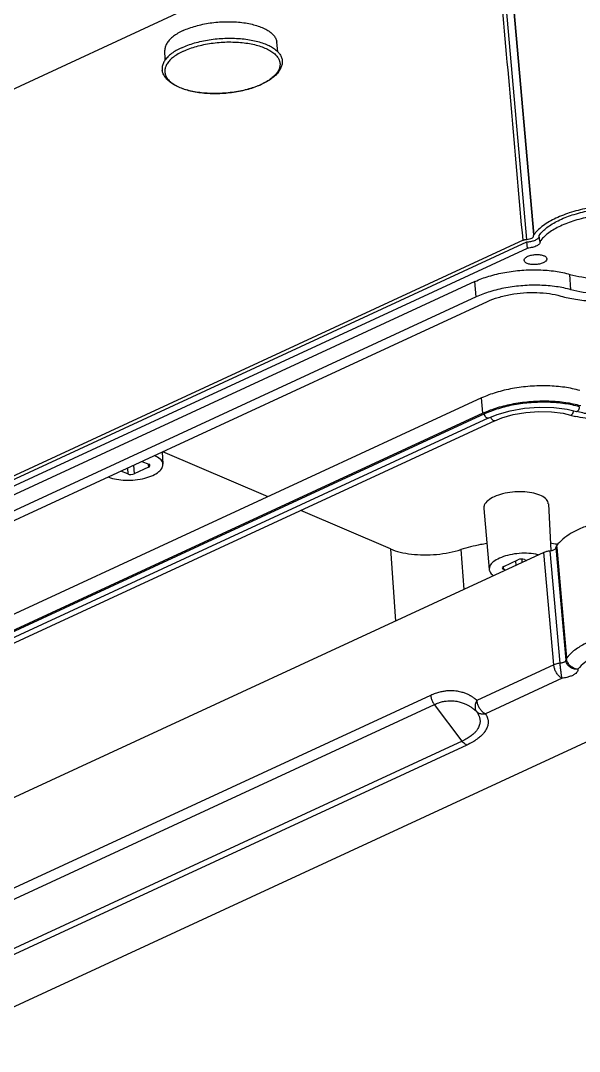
# Model space of a CAD drawing. Header units: millimetres. Extents: x -308 to 1490, y -1725 to -1095.
# Drawn here: x 387.6 to 436.8, y -1588.1 to -1497.5 of the extents above; entities that cross this region are included whole.
import ezdxf

# ---------------------------------------------------------------- set-up
doc = ezdxf.new("R2010")
doc.units = ezdxf.units.MM

# ---------------------------------------------------------------- blocks, each defined once
blk = doc.blocks.new('*u3')
for p, q in [((-5.116, 18.665), (59.796, 48.668)), ((8.558, 20.397), (56.444, 42.531)), ((8.971, 20.051), (56.857, 42.184)), ((59.302, 38.962), (11.416, 16.829)), ((59.625, 38.142), (11.739, 16.009)), ((1.774, 3.445), (70.882, 35.388)), ((8.971, 20.051), (11.416, 16.829)), ((6.104, -8.129), (64.393, 18.813)), ((6.676, -8.373), (64.965, 18.569)), ((7.004, -8.732), (65.293, 18.21)), ((7.138, -8.789), (65.428, 18.153)), ((0.165, 14.515), (6.927, 17.64)), ((0.902, 13.348), (7.663, 16.473)), ((7.251, -10.139), (65.541, 16.803)), ((0.645, 3.01), (-0.215, 12.766)), ((0.712, 3.016), (-0.163, 12.916)), ((0.341, 13.197), (1.214, 3.3)), ((0.902, 13.348), (1.774, 3.445)), ((15.275, 3.142), (14.848, 9.488)), ((72.577, 8.74), (3.216, -23.319)), ((72.635, 8.2), (3.263, -23.865)), ((65.085, 8.346), (6.733, -18.625)), ((3.608, -24.011), (72.977, 8.053)), ((7.74, -19.027), (66.03, 7.915)), ((7.838, -20.385), (66.16, 6.572)), ((9.079, 3.203), (8.826, 6.705)), ((5.309, 4.681), (4.056, 4.102)), ((4.275, 4.203), (4.248, 4.589)), ((5.156, 5.009), (5.334, 4.932)), ((5.345, 4.683), (5.334, 4.932)), ((7.073, -0.406), (6.583, 4.958)), ((3.493, 4.081), (3.314, 4.157)), ((3.721, 4.042), (3.7, 4.336)), ((0.658, 2.863), (0.645, 3.01)), ((1.378, -0.814), (1.164, 3.297)), ((15.275, 3.142), (23.186, -0.234)), ((26.044, -1.453), (35.32, -5.412)), ((36.587, -4.05), (37.84, -3.471)), ((37.892, -4.223), (37.84, -3.471)), ((38.404, -3.449), (39.008, -3.707)), ((38.44, -3.97), (38.404, -3.449)), ((35.368, -5.39), (35.311, -4.306)), ((37.166, -4.559), (36.562, -4.301)), ((36.614, -4.323), (36.587, -4.05)), ((-0.287, -9.144), (-1.089, -8.958)), ((-1.089, -8.958), (-1.089, -8.958)), ((0.088, -8.785), (-0.568, -8.631)), ((-0.568, -8.631), (-0.568, -8.631)), ((7.138, -8.789), (7.251, -10.139)), ((7.74, -19.027), (7.838, -20.385)), ((-0.615, -19.656), (-0.527, -21.012)), ((3.216, -23.319), (3.263, -23.865)), ((2.115, -23.904), (2.113, -23.888)), ((2.115, -23.904), (2.175, -24.441)), ((2.68, -24.384), (2.681, -24.395)), ((2.681, -24.395), (2.682, -24.406)), ((5.569, -57.119), (2.689, -24.481)), ((3.261, -24.088), (6.148, -56.803)), ((5.534, -57.122), (2.658, -24.484)), ((63.304, -30.467), (33.287, -44.341)), ((35.109, -39.875), (35.136, -40.721)), ((25.195, -40.58), (25.289, -41.428))]:
    blk.add_line(p, q)
for points in [[(6.104, -8.129), (5.463, -8.387), (4.471, -8.669), (3.373, -8.86), (2.231, -8.945), (1.115, -8.918), (0.088, -8.785)], [(6.676, -8.373), (5.897, -8.685), (4.75, -9.008), (3.489, -9.225), (2.183, -9.322), (0.901, -9.294), (-0.287, -9.144)]]:
    blk.add_lwpolyline(points)
for centre, radius, start, end in [((3.171, 14.853), 12.372, 257.87331, 258.17086), ((3.191, 14.947), 12.469, 258.17062, 258.28505), ((3.317, 15.577), 13.111, 258.30444, 260.67657), ((-3.31, -18.216), 9.969, 74.03442, 76.55656), ((29.316, -43.605), 6.466, 114.36148, 114.80639), ((29.234, -43.307), 6.149, 114.80596, 115.26316)]:
    blk.add_arc(centre, radius, start, end)
for centre, ratio, start_param, end_param in [((5.04, 4.796), 0.44072, 5.421316, 6.991808), ((3.787, 4.217), 0.440986, -2.432735, -0.862243), ((38.109, -3.586), 0.440986, 0.708858, 2.27935), ((36.857, -4.165), 0.44072, 2.279723, 3.850215)]:
    blk.add_ellipse(centre, major_axis=(0.399, 0.029), ratio=ratio, start_param=start_param, end_param=end_param)
for points, start_tangent, end_tangent in [([(6.927, 17.64), (6.894, 17.69), (6.86, 17.746), (6.825, 17.809), (6.79, 17.882), (6.757, 17.964), (6.726, 18.056), (6.702, 18.158), (6.685, 18.27), (6.679, 18.393), (6.688, 18.527), (6.714, 18.674), (6.764, 18.834), (6.844, 19.011), (6.962, 19.204), (7.13, 19.415), (7.358, 19.642), (7.66, 19.883), (8.053, 20.136), (8.558, 20.397)], (-0.563349, 0.826219), (0.907721, 0.419575)), ([(7.714, 17.429), (7.678, 17.48), (7.64, 17.536), (7.601, 17.6), (7.56, 17.672), (7.52, 17.754), (7.481, 17.845), (7.446, 17.945), (7.418, 18.055), (7.399, 18.174), (7.393, 18.304), (7.402, 18.444), (7.432, 18.598), (7.489, 18.766), (7.581, 18.949), (7.718, 19.147), (7.911, 19.359), (8.173, 19.582), (8.52, 19.814), (8.971, 20.051)], (-0.590799, 0.806819), (0.907714, 0.419589)), ([(8.558, 20.397), (8.702, 20.317), (8.841, 20.199), (8.971, 20.051)], (0.919751, -0.392503), (0.604402, -0.796679)), ([(7.714, 17.429), (7.49, 17.579), (7.219, 17.652), (6.927, 17.64)], (-0.72288, 0.690974), (-0.982501, -0.186259)), ([(6.927, 17.64), (7.135, 17.509), (7.33, 17.305), (7.493, 17.047), (7.608, 16.761), (7.663, 16.473)], (0.919751, -0.392503), (0.084075, -0.996459)), ([(7.663, 16.473), (7.81, 16.822), (7.828, 17.158), (7.714, 17.429)], (0.522813, 0.852447), (-0.619598, 0.78492)), ([(11.416, 16.829), (11.035, 16.677), (10.686, 16.578), (10.364, 16.522), (10.07, 16.498), (9.801, 16.501), (9.556, 16.524), (9.334, 16.562), (9.135, 16.611), (8.957, 16.668), (8.797, 16.728), (8.654, 16.791), (8.526, 16.854), (8.412, 16.916), (8.31, 16.977), (8.218, 17.035), (8.134, 17.092), (8.058, 17.146), (7.99, 17.197), (7.928, 17.246), (7.872, 17.292), (7.818, 17.337), (7.766, 17.382), (7.714, 17.429)], (-0.907731, -0.419553), (-0.737884, 0.674928)), ([(11.739, 16.009), (11.308, 15.834), (10.915, 15.716), (10.556, 15.642), (10.228, 15.604), (9.93, 15.594), (9.659, 15.607), (9.415, 15.637), (9.195, 15.678), (9, 15.729), (8.826, 15.784), (8.67, 15.843), (8.532, 15.903), (8.408, 15.963), (8.297, 16.022), (8.198, 16.08), (8.108, 16.135), (8.027, 16.189), (7.954, 16.24), (7.889, 16.288), (7.829, 16.334), (7.772, 16.38), (7.717, 16.426), (7.663, 16.473)], (-0.907731, -0.419553), (-0.749539, 0.66196)), ([(11.739, 16.009), (11.685, 16.292), (11.574, 16.574), (11.415, 16.829)], (-0.084075, 0.996459), (-0.604402, 0.796679)), ([(-1.224, 13.731), (-1.177, 13.917), (-1.036, 14.087), (-0.832, 14.229), (-0.572, 14.348), (-0.243, 14.446), (0.165, 14.515)], (-0.04497, 0.998988), (0.994304, 0.106584)), ([(0.165, 14.515), (0.374, 14.384), (0.569, 14.18), (0.732, 13.922), (0.846, 13.636), (0.902, 13.348)], (0.919751, -0.392503), (0.084075, -0.996459)), ([(0.165, 14.515), (0.213, 14.283), (0.263, 13.952), (0.308, 13.571), (0.341, 13.197)], (0.216982, -0.976176), (0.065502, -0.997852)), ([(-2.713, 12.588), (-1.825, 13.132), (-1.224, 13.731)], (0.896695, 0.442649), (0.586994, 0.809592)), ([(-1.224, 13.731), (-0.841, 13.69), (-0.505, 13.52), (-0.267, 13.249), (-0.163, 12.916)], (0.997552, 0.069925), (0.088304, -0.996094)), ([(-1.224, 13.731), (-0.932, 13.662), (-0.661, 13.514), (-0.438, 13.301), (-0.285, 13.043), (-0.215, 12.766)], (0.995924, -0.090196), (0.089658, -0.995973)), ([(-13.766, 12.256), (-13.26, 11.652), (-12.459, 11.128), (-11.402, 10.708), (-10.137, 10.41), (-8.722, 10.25), (-7.223, 10.234), (-5.709, 10.363), (-4.25, 10.632), (-2.914, 11.027), (-1.762, 11.531), (-0.848, 12.119), (-0.215, 12.766)], (0.483068, -0.875583), (0.586994, 0.809592)), ([(-0.215, 12.766), (-0.185, 12.816), (-0.167, 12.866), (-0.163, 12.916)], (0.590701, 0.806891), (-0.043403, 0.999058)), ([(-0.163, 12.916), (-0.146, 12.986), (-0.093, 13.051), (-0.02, 13.101), (0.07, 13.141), (0.188, 13.175), (0.341, 13.197)], (-0.046139, 0.998935), (0.996208, 0.086998)), ([(0.341, 13.197), (0.544, 13.231), (0.734, 13.282), (0.902, 13.348)], (0.992831, 0.119527), (0.90584, 0.423619)), ([(6.581, 4.959), (6.568, 5.044), (6.34, 5.397), (6.205, 5.506)], (-0.070479, 0.997513), (-0.819579, 0.572966)), ([(5.692, 3.961), (6.228, 4.289), (6.53, 4.662), (6.581, 4.959)], (0.907726, 0.419563), (-0.070479, 0.997513)), ([(2.274, 3.663), (2.486, 3.616), (3.29, 3.529), (4.148, 3.561), (4.976, 3.71), (5.692, 3.961)], (0.969964, -0.243249), (0.907726, 0.419563)), ([(15.275, 3.142), (14.434, 3.419), (13.435, 3.599), (12.35, 3.667), (11.224, 3.621), (10.101, 3.462), (9.079, 3.203)], (-0.919751, 0.392503), (-0.953576, -0.301154)), ([(-13.232, 2.339), (-12.799, 1.808), (-12.144, 1.334), (-11.289, 0.933), (-10.262, 0.619), (-9.099, 0.402), (-7.838, 0.289), (-6.522, 0.285), (-5.195, 0.389), (-3.902, 0.598), (-2.685, 0.905), (-1.587, 1.299), (-0.643, 1.768), (0.114, 2.295), (0.658, 2.863)], (0.496331, -0.868133), (0.595867, 0.803083)), ([(0.658, 2.863), (0.699, 2.939), (0.712, 3.016)], (0.595867, 0.803083), (-0.037141, 0.99931)), ([(1.214, 3.3), (1.053, 3.272), (0.909, 3.225), (0.8, 3.163), (0.733, 3.09), (0.712, 3.016)], (-0.994156, -0.107951), (0.037141, -0.99931)), ([(1.774, 3.445), (1.514, 3.354), (1.214, 3.3)], (-0.907726, -0.419563), (-0.994156, -0.107951)), ([(6.794, 2.668), (7.346, 2.766), (9.079, 3.203)], (0.987241, 0.159233), (0.953576, 0.301154)), ([(1.381, -0.815), (1.395, -0.925), (1.632, -1.292), (2.123, -1.593), (2.821, -1.799), (3.655, -1.889), (4.546, -1.855), (5.404, -1.701), (6.148, -1.441)], (0.033821, -0.999428), (0.907726, 0.419563)), ([(6.148, -1.441), (6.704, -1.1), (7.017, -0.713), (7.071, -0.405)], (0.907726, 0.419563), (-0.070473, 0.997514)), ([(36.204, -3.329), (35.668, -3.657), (35.367, -4.031), (35.314, -4.306)], (-0.907726, -0.419563), (0.033845, -0.999427)), ([(40.109, -3.195), (40.081, -3.183), (39.41, -2.985), (38.606, -2.897), (37.748, -2.93), (36.92, -3.079), (36.204, -3.329)], (-0.916783, 0.399386), (-0.907726, -0.419563)), ([(35.314, -4.306), (35.328, -4.413), (35.556, -4.766), (36.029, -5.056), (36.065, -5.071)], (0.033845, -0.999427), (0.926753, -0.37567)), ([(6.105, -8.132), (6.149, -8.119), (6.173, -8.12)], (0.896756, 0.442525), (0.989954, -0.141392)), ([(6.173, -8.12), (6.274, -8.173), (6.382, -8.313), (6.432, -8.488)], (0.989954, -0.141392), (0.071538, -0.997438)), ([(-9.12, -8.952), (-7.761, -8.57), (-6.299, -8.311), (-4.791, -8.185), (-3.295, -8.197), (-1.87, -8.347), (-0.993, -8.52)], (0.946209, 0.323555), (0.972523, -0.232809)), ([(-8.661, -9.242), (-7.457, -8.903), (-6.164, -8.674), (-4.829, -8.563), (-3.506, -8.573), (-2.243, -8.706), (-1.089, -8.958)], (0.946209, 0.323555), (0.961335, -0.275381)), ([(-1.478, -9.438), (-0.146, -9.718), (1.338, -9.844), (2.893, -9.807), (4.433, -9.61), (5.875, -9.265), (7.138, -8.789)], (0.961335, -0.27538), (0.907726, 0.419563)), ([(-1.09, -8.961), (-1.133, -8.955), (-1.247, -9.026), (-1.332, -9.182), (-1.355, -9.361)], (-0.952613, 0.304184), (0.071538, -0.997438)), ([(-1.355, -9.361), (-0.062, -9.633), (1.378, -9.755), (2.885, -9.719), (4.378, -9.529), (5.776, -9.193), (7.004, -8.732)], (0.961335, -0.275381), (0.907726, 0.419563)), ([(-0.672, -8.651), (-0.726, -8.7), (-0.811, -8.855), (-0.835, -9.035)], (-0.834099, -0.551615), (0.071538, -0.997438)), ([(-0.569, -8.634), (-0.613, -8.629), (-0.672, -8.651)], (-0.952613, 0.304184), (-0.834099, -0.551615)), ([(6.677, -8.376), (6.721, -8.364), (6.846, -8.417), (6.954, -8.557), (7.004, -8.732)], (0.896756, 0.442525), (0.071538, -0.997438)), ([(-1.397, -10.791), (-0.06, -11.072), (1.429, -11.198), (2.99, -11.161), (4.537, -10.964), (5.983, -10.617), (7.251, -10.139)], (0.961335, -0.27538), (0.907726, 0.419563)), ([(0.293, -19.105), (-1.025, -18.815), (-2.484, -18.66), (-4.025, -18.647), (-5.58, -18.777), (-7.082, -19.044), (-8.468, -19.436)], (-0.960721, 0.277515), (-0.945595, -0.325345)), ([(-0.615, -19.656), (0.666, -19.926), (2.121, -20.049), (3.624, -20.014), (5.114, -19.824), (6.526, -19.485), (7.74, -19.027)], (0.961335, -0.275381), (0.907726, 0.419563)), ([(6.733, -18.625), (5.797, -18.978), (4.707, -19.239), (3.557, -19.385), (2.398, -19.411), (1.277, -19.315), (0.293, -19.105)], (-0.907726, -0.419563), (-0.960721, 0.277515)), ([(-7.665, -19.922), (-6.552, -19.609), (-5.338, -19.394), (-4.09, -19.29), (-2.853, -19.3), (-1.674, -19.424), (-0.615, -19.656)], (0.946209, 0.323555), (0.961335, -0.275381)), ([(-0.527, -21.012), (-1.583, -20.779), (-2.76, -20.655), (-3.995, -20.645), (-5.241, -20.749), (-6.453, -20.963), (-7.564, -21.277)], (-0.961017, 0.276488), (-0.945891, -0.324484)), ([(7.838, -20.385), (6.622, -20.843), (5.207, -21.182), (3.716, -21.372), (2.211, -21.407), (0.755, -21.283), (-0.527, -21.012)], (-0.907726, -0.419563), (-0.961017, 0.276488)), ([(1.512, -22.387), (1.511, -22.35), (1.604, -22.178), (1.835, -22.026)], (-0.127806, 0.991799), (0.907726, 0.419563)), ([(3.181, -22.6), (2.848, -22.708), (2.463, -22.757), (2.085, -22.737), (1.771, -22.653), (1.569, -22.517), (1.512, -22.387)], (-0.907726, -0.419563), (-0.127806, 0.991799)), ([(1.835, -22.026), (2.168, -21.917), (2.553, -21.869), (2.931, -21.888), (3.244, -21.972), (3.446, -22.108), (3.504, -22.246)], (0.907726, 0.419563), (0.090605, -0.995887)), ([(3.504, -22.246), (3.505, -22.275), (3.412, -22.448), (3.181, -22.6)], (0.090605, -0.995887), (-0.907726, -0.419563)), ([(2.113, -23.888), (2.12, -23.803), (2.172, -23.702), (2.267, -23.606), (2.403, -23.518), (2.574, -23.442), (2.773, -23.382), (2.99, -23.341), (3.216, -23.319)], (-0.105003, 0.994472), (0.998668, 0.051589)), ([(-10.814, -24.392), (-10.281, -25.021), (-9.411, -25.559), (-8.26, -25.971), (-6.878, -26.24), (-5.364, -26.346), (-3.774, -26.286), (-2.226, -26.064), (-0.779, -25.689), (0.464, -25.186), (1.45, -24.578), (2.115, -23.904)], (0.470697, -0.882295), (0.577196, 0.816605)), ([(2.175, -24.441), (1.508, -25.118), (0.519, -25.728), (-0.728, -26.232), (-2.18, -26.61), (-3.734, -26.833), (-5.329, -26.893), (-6.849, -26.786), (-8.236, -26.516), (-9.39, -26.102), (-10.262, -25.562), (-10.796, -24.931)], (-0.576409, -0.817161), (-0.469607, 0.882876)), ([(3.263, -23.865), (2.919, -23.906), (2.593, -23.998), (2.454, -24.062), (2.341, -24.133), (2.257, -24.209), (2.201, -24.287), (2.179, -24.341)], (-0.99883, -0.04836), (-0.272625, -0.96212)), ([(2.682, -24.406), (2.679, -24.44), (2.658, -24.484)], (0.083759, -0.996486), (-0.576935, -0.81679)), ([(3.261, -24.088), (3.025, -24.121), (2.828, -24.193), (2.709, -24.29), (2.679, -24.384)], (-0.99883, -0.048366), (0.073424, -0.997301)), ([(3.608, -24.011), (3.533, -24.04), (3.448, -24.063), (3.356, -24.08), (3.261, -24.088)], (-0.907726, -0.419563), (-0.99883, -0.048366)), ([(3.608, -24.011), (4.571, -34.915), (5.533, -45.82), (6.499, -56.723)], (0.087898, -0.99613), (0.087898, -0.99613)), ([(-11.292, -25.011), (-10.717, -25.69), (-9.781, -26.269), (-8.535, -26.716), (-7.05, -27.005), (-5.408, -27.12), (-3.7, -27.056), (-2.022, -26.815), (-0.467, -26.411), (0.879, -25.867), (1.94, -25.212), (2.658, -24.484)], (0.470334, -0.882488), (0.576935, 0.81679)), ([(26.649, -37.715), (27.153, -37.51), (27.751, -37.318), (28.385, -37.161), (29.047, -37.042), (29.725, -36.962), (30.409, -36.922), (31.088, -36.922), (31.751, -36.963), (32.388, -37.046), (32.988, -37.168), (33.543, -37.33), (34.042, -37.53), (34.477, -37.768), (34.834, -38.04), (35.103, -38.337), (35.281, -38.648), (35.372, -38.966)], (0.910957, 0.412502), (0.149529, -0.988757)), ([(35.128, -39.114), (35.152, -38.918), (35.112, -38.615), (34.979, -38.321), (34.754, -38.044), (34.442, -37.789), (34.049, -37.559), (33.581, -37.36), (33.049, -37.194), (32.461, -37.066), (31.829, -36.977), (31.164, -36.93), (30.479, -36.924), (29.786, -36.961), (29.099, -37.039), (28.43, -37.157), (27.792, -37.313), (27.196, -37.504), (26.654, -37.726)], (0.212951, 0.977063), (-0.907726, -0.419563)), ([(24.805, -39.724), (24.842, -39.424), (24.953, -39.118), (25.142, -38.811), (25.41, -38.512), (25.748, -38.23), (26.149, -37.97), (26.604, -37.736)], (0.006893, 0.999976), (0.907726, 0.419563)), ([(25.069, -39.839), (25.042, -39.759), (25.003, -39.455), (25.057, -39.147), (25.206, -38.838), (25.445, -38.537), (25.77, -38.247), (26.176, -37.975), (26.609, -37.747)], (-0.354169, 0.935181), (0.904349, 0.426793)), ([(33.662, -40.948), (34.141, -40.7), (34.551, -40.429), (34.885, -40.142), (35.136, -39.842), (35.302, -39.535), (35.378, -39.226), (35.372, -38.966)], (0.907726, 0.419563), (-0.148571, 0.988902)), ([(33.662, -40.948), (33.122, -41.171), (32.53, -41.363), (31.896, -41.523), (31.232, -41.647), (30.548, -41.732), (29.856, -41.778), (29.169, -41.784), (28.497, -41.75), (27.852, -41.676), (27.246, -41.563), (26.689, -41.414), (26.19, -41.23), (25.758, -41.016), (25.399, -40.775), (25.122, -40.51), (24.929, -40.227), (24.825, -39.931), (24.805, -39.724)], (-0.907726, -0.419563), (0.006152, 0.999981)), ([(33.501, -40.648), (32.959, -40.87), (32.363, -41.061), (31.725, -41.217), (31.056, -41.335), (30.368, -41.413), (29.676, -41.45), (28.991, -41.444), (28.326, -41.397), (27.693, -41.308), (27.106, -41.18), (26.573, -41.014), (26.106, -40.815), (25.713, -40.585), (25.401, -40.329), (25.176, -40.052), (25.069, -39.839)], (-0.907726, -0.419563), (-0.354169, 0.935181)), ([(33.501, -40.648), (33.979, -40.398), (34.384, -40.126), (34.71, -39.837), (34.949, -39.535), (35.097, -39.227), (35.128, -39.114)], (0.907726, 0.419563), (0.212951, 0.977063)), ([(33.533, -42.455), (33.998, -42.213), (34.391, -41.949), (34.707, -41.668), (34.939, -41.375), (35.083, -41.076), (35.137, -40.777), (35.136, -40.721)], (0.907726, 0.419563), (-0.033744, 0.999431)), ([(33.533, -42.455), (33.007, -42.671), (32.429, -42.856), (31.809, -43.008), (31.16, -43.122), (30.493, -43.198), (29.82, -43.234), (29.155, -43.229), (28.509, -43.182), (27.896, -43.096), (27.325, -42.972), (26.808, -42.811), (26.354, -42.618), (25.973, -42.395), (25.67, -42.146), (25.451, -41.877), (25.322, -41.593), (25.289, -41.427)], (-0.907726, -0.419563), (-0.110645, 0.99386))]:
    blk.add_spline(points, degree=3, dxfattribs=dict(start_tangent=start_tangent, end_tangent=end_tangent))
blk = doc.blocks.new('*u5')
blk.add_blockref('*u3', (-106.236, 148.578))

msp = doc.modelspace()

# ---------------------------------------------------------------- block references
at = {"rotation": 180}
msp.add_blockref('*u5', (329.216, -1392.218), dxfattribs=at)

doc.saveas('drawing.dxf')
